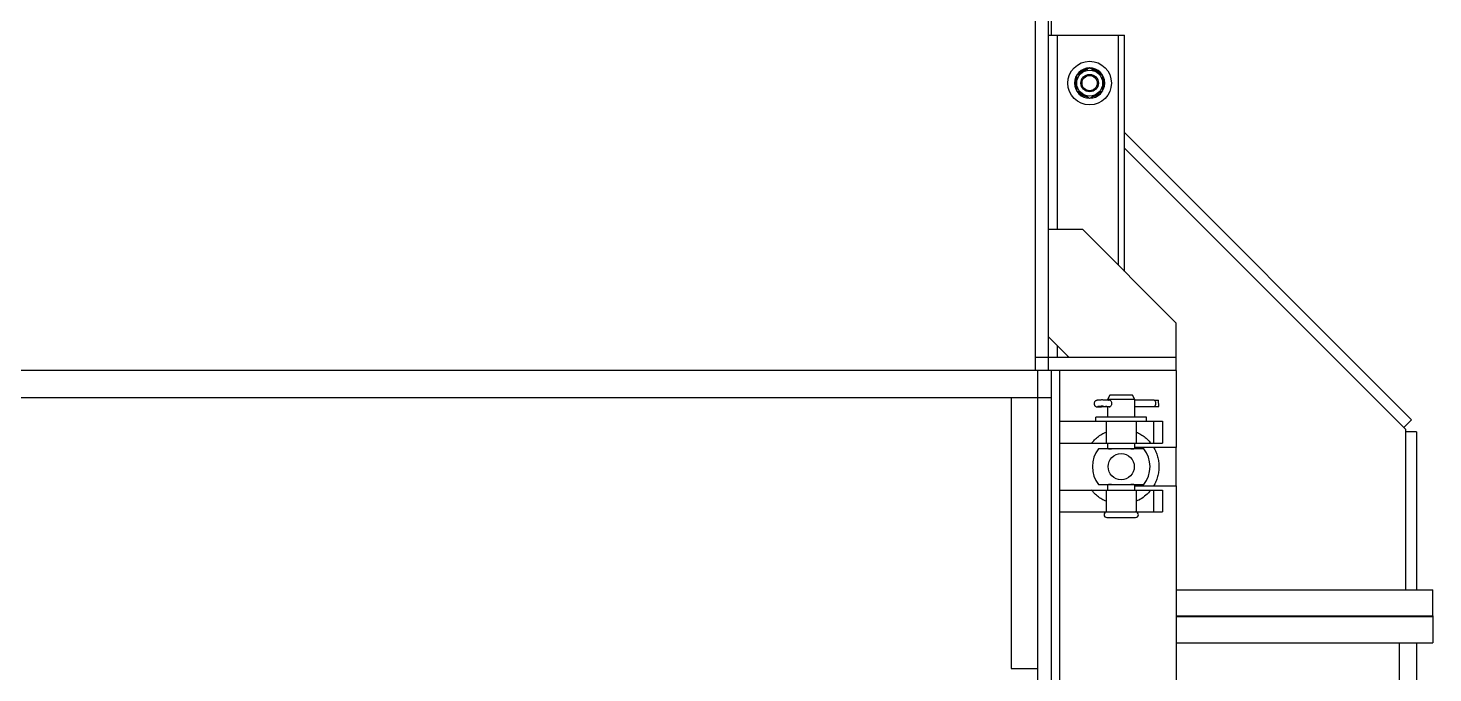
# Model space of a CAD drawing. Header units: millimetres. Extents: x 1293 to 41893, y 1011 to 26911.
# Drawn here: x 23701 to 24383, y 16371 to 16684 of the extents above; entities that cross this region are included whole.
import ezdxf

# ---------------------------------------------------------------- set-up
doc = ezdxf.new("R2010")
doc.units = ezdxf.units.MM
doc.header["$LTSCALE"] = 50
doc.layers.add('MAQUINAS', color=11, linetype='Continuous')

msp = doc.modelspace()

# ---------------------------------------------------------------- linework, layer by layer
at = {"color": 7, "linetype": 'Continuous', "lineweight": 25}
for p, q in [((24190.2425232, 16518.0450346), (24190.2425232, 16939.1283679)), ((24196.5925232, 16518.0450346), (24196.5925232, 16931.2950346)), ((24197.9804278, 16692.0248174), (24197.9804278, 16680.8483679)), ((24196.5925232, 16680.8483679), (24233.5258566, 16680.8483679)), ((24200.8258566, 16680.8483679), (24200.8258566, 16586.3950346)), ((24230.4591899, 16680.8483679), (24230.4591899, 16569.1950346)), ((24233.5258566, 16566.1283679), (24233.5258566, 16680.8483679)), ((24210.2898446, 16657.5150346), (24209.2265232, 16657.5150346)), ((24209.2267516, 16657.4570346), (24209.7559018, 16657.4612012)), ((24210.2900399, 16657.4654072), (24209.7559018, 16657.4612012)), ((24233.5258566, 16633.5210457), (24372.8648869, 16494.1820154)), ((24233.5258566, 16625.9785733), (24369.9918566, 16489.5125733)), ((24213.2591899, 16586.3950346), (24196.5925232, 16586.3950346)), ((24258.5925232, 16541.0617012), (24213.2591899, 16586.3950346)), ((24258.5925232, 16518.0450346), (24258.5925232, 16541.0617012)), ((24196.5925232, 16534.3950346), (24206.5925232, 16524.3950346)), ((24200.8258566, 16530.1617012), (24200.8258566, 16524.3950346)), ((24206.0113402, 16524.3950346), (24206.0371442, 16524.9504136)), ((24258.5925232, 16524.3950346), (24190.2425232, 16524.3950346)), ((24369.0936507, 16490.4107792), (24372.8648869, 16494.1820154)), ((24369.9918566, 16489.5125733), (24369.9918566, 16411.6603682)), ((24375.3251899, 16488.2423184), (24369.9918566, 16488.2423184)), ((24375.3251899, 16488.2423184), (24375.3251899, 16411.6603682)), ((24258.5925232, 16411.6603682), (24383.2425232, 16411.6603682)), ((24383.2425232, 16398.9603682), (24383.2425232, 16411.6603682)), ((24258.5925232, 16398.9603682), (24383.2425232, 16398.9603682)), ((24258.5925232, 16398.9583679), (24383.2425232, 16398.9583679)), ((24258.5925232, 16398.5983679), (24383.2425232, 16398.5983679)), ((24383.2425232, 16398.9583679), (24383.2425232, 16385.8983679)), ((24258.5925232, 16385.8983679), (24383.2425232, 16385.8983679)), ((24366.9251899, 16385.8983679), (24366.9251899, 15921.0287832)), ((24375.3251899, 16385.8983679), (24375.3251899, 15534.5737325))]:
    msp.add_line(p, q, dxfattribs=at)
at = {"color": 7, "linetype": 'Continuous', "lineweight": 25, "flags": 128}
for points in [[(24210.2242478, 16660.0024746), (24209.8789318, 16658.8073119), (24209.7556899, 16657.5150346)], [(24209.7559018, 16657.4612012), (24209.8893154, 16656.1699344), (24210.2411623, 16654.9847176)]]:
    msp.add_lwpolyline(points, dxfattribs=at)
at = {"color": 7, "linetype": 'Continuous', "lineweight": 25}
for radius in [10.5833333, 6.3026787, 4.2333333, 3.7041667]:
    msp.add_circle((24216.5925232, 16657.5150346), radius, dxfattribs=at)
for radius, start, end in [(7.366, 180.4511525322, 180), (6.8368333, 99.7625695106, 140.798248514), (6.8368333, 40.7913537985, 79.9220115476), (6.8368333, 340.8297520954, 19.2999914694), (6.8368333, 219.5426454965, 259.7086451478), (6.8368333, 280.3387467874, 319.1118955876)]:
    msp.add_arc((24216.5925232, 16657.5150346), radius, start, end, dxfattribs=at)
for points, knots in [([(24216.5925232, 16664.8471679), (24216.0413819, 16664.5290037), (24214.9271471, 16663.8857754), (24213.2762736, 16662.9327549), (24211.6981641, 16662.0217399), (24210.7306915, 16661.4632349), (24210.2425232, 16661.1814239)], [0, 0, 0, 0, 0.2646061211, 0.5349506065, 0.7653448938, 1, 1, 1, 1]), ([(24222.9425232, 16661.1814239), (24222.3913636, 16661.4995987), (24221.277093, 16662.1428477), (24219.6262009, 16663.0958788), (24218.0481081, 16664.0068842), (24217.0806729, 16664.5653676), (24216.5925232, 16664.8471679)], [0, 0, 0, 0, 0.2646176718, 0.5349733347, 0.7653562273, 1, 1, 1, 1]), ([(24210.2425232, 16661.1814239), (24210.2425232, 16660.8750748), (24210.2425232, 16659.9711012), (24210.2425232, 16658.4146023), (24210.2425232, 16656.2376126), (24210.2425232, 16654.7338067), (24210.2425232, 16653.8486453)], [0, 0, 0, 0, 0.1280647744, 0.377893031, 0.6338190398, 1, 1, 1, 1]), ([(24222.9425232, 16653.8486453), (24222.9425232, 16654.7338089), (24222.9425232, 16656.2221184), (24222.9425232, 16658.3983834), (24222.9425232, 16659.955772), (24222.9425232, 16660.8750797), (24222.9425232, 16661.1814239)], [0, 0, 0, 0, 0.3661794341, 0.6156922034, 0.8719357593, 1, 1, 1, 1]), ([(24210.2425232, 16653.8486453), (24210.7936828, 16653.5304705), (24211.9079535, 16652.8872215), (24213.5588456, 16651.9341903), (24215.1369383, 16651.023185), (24216.1043735, 16650.4647016), (24216.5925232, 16650.1829012)], [0, 0, 0, 0, 0.2646176718, 0.5349733347, 0.7653562273, 1, 1, 1, 1]), ([(24216.5925232, 16650.1829012), (24217.1436645, 16650.5010655), (24218.2578994, 16651.1442938), (24219.9087729, 16652.0973142), (24221.4868823, 16653.0083292), (24222.4543549, 16653.5668342), (24222.9425232, 16653.8486453)], [0, 0, 0, 0, 0.2646061211, 0.5349506065, 0.7653448938, 1, 1, 1, 1])]:
    msp.add_open_spline(points, degree=3, knots=knots, dxfattribs=at)
at = {"layer": 'MAQUINAS', "linetype": 'Continuous', "lineweight": 25}
for p, q in [((24258.5758566, 16518.0450346), (23143.9091899, 16518.0450346)), ((24191.2425232, 16518.0450346), (24191.2425232, 15451.3783679)), ((24197.9091899, 16518.0450346), (24197.9091899, 15934.7117012)), ((24201.9091899, 16518.0450346), (24201.9091899, 16493.3783679)), ((24258.5758566, 16518.0450346), (24258.5758566, 16480.7117012)), ((24197.9091899, 16504.7117012), (23204.5758566, 16504.7117012)), ((24178.5425232, 16504.7117012), (24178.5425232, 16373.3783679)), ((24226.3972238, 16506.0450346), (24225.2425232, 16504.0450346)), ((24238.5758566, 16504.0450346), (24237.421156, 16506.0450346)), ((24226.5986405, 16503.5783679), (24224.9097893, 16503.5783679)), ((24224.9097893, 16500.5117012), (24224.9893855, 16500.5196657)), ((24224.9097893, 16500.5117012), (24226.5986405, 16500.5117012)), ((24224.9893855, 16500.5196657), (24226.6061756, 16500.5196657)), ((24225.2425232, 16504.0450346), (24225.2425232, 16503.5783679)), ((24225.2425232, 16500.5117012), (24225.2425232, 16495.3783679)), ((24238.5758566, 16495.3783679), (24238.5758566, 16504.0450346)), ((24247.8482299, 16503.5783679), (24238.5758566, 16503.5783679)), ((24238.5758566, 16500.5196657), (24250.2216702, 16500.5196657)), ((24238.5758566, 16500.5117012), (24250.142074, 16500.5117012)), ((24247.9278261, 16503.5704035), (24250.0624778, 16503.5704035)), ((24250.2216702, 16500.5196657), (24250.0624778, 16503.5704035)), ((24250.142074, 16500.5117012), (24250.2216702, 16500.5196657)), ((24201.9091899, 16493.3783679), (24247.5422956, 16493.3783679)), ((24201.9091899, 16493.2616946), (24201.9091899, 16482.8283746)), ((24219.5758566, 16493.3783679), (24219.5758566, 16495.3783679)), ((24244.2425232, 16495.3783679), (24219.5758566, 16495.3783679)), ((24224.5758566, 16493.3783679), (24224.5758566, 16482.7117012)), ((24239.2425232, 16493.3783679), (24239.2425232, 16482.7117012)), ((24244.2425232, 16493.3783679), (24244.2425232, 16495.3783679)), ((24247.5420123, 16493.3783679), (24247.5420123, 16482.7117012)), ((24251.9091899, 16493.3783679), (24251.9091899, 16482.7117012)), ((24201.9091899, 16482.7117012), (24247.5422956, 16482.7117012)), ((24201.9091899, 16482.7117012), (24201.9091899, 16460.0450346)), ((24225.2425232, 16482.7117012), (24225.2425232, 16480.0450346)), ((24225.7465522, 16480.0448265), (24227.2615729, 16480.0450346)), ((24238.5758566, 16480.0450346), (24238.5758566, 16482.7117012)), ((24258.5758566, 16480.7117012), (24238.5758566, 16480.7117012)), ((24258.5758566, 16462.2783679), (24258.5758566, 16480.4783679)), ((24201.9091899, 16460.0450346), (24247.5422956, 16460.0450346)), ((24201.9091899, 16459.9283612), (24201.9091899, 16449.4950412)), ((24224.5758566, 16460.0450346), (24224.5758566, 16449.3783679)), ((24225.2425232, 16462.7117012), (24225.2425232, 16460.0450346)), ((24238.0718281, 16462.7119094), (24236.5568069, 16462.7117012)), ((24238.5758566, 16460.0450346), (24238.5758566, 16462.7117012)), ((24238.5758566, 16462.0450346), (24258.5758566, 16462.0450346)), ((24239.2425232, 16460.0450346), (24239.2425232, 16449.3783679)), ((24247.5420123, 16460.0450346), (24247.5420123, 16449.3783679)), ((24251.9091899, 16460.0450346), (24251.9091899, 16449.3783679)), ((24258.5758566, 16462.0450346), (24258.5758566, 16120.7117012)), ((24201.9091899, 16449.3783679), (24201.9091899, 16314.2690023)), ((24201.9091899, 16449.3783679), (24247.5422956, 16449.3783679)), ((24178.5425232, 16373.3783679), (24191.2425232, 16373.3783679))]:
    msp.add_line(p, q, dxfattribs=at)
at = {"layer": 'MAQUINAS', "linetype": 'Continuous', "lineweight": 25, "flags": 128}
for points in [[(24223.3827194, 16500.6278116), (24223.1312313, 16500.6628538), (24222.688029, 16500.6757318), (24222.1217164, 16500.6644522), (24221.5199535, 16500.6307609), (24220.9758878, 16500.5798731), (24220.5737357, 16500.5196657), (24220.3757468, 16500.4594583), (24220.412568, 16500.4085705), (24220.6784996, 16500.3748793), (24221.132378, 16500.3635996), (24221.7039467, 16500.3764776), (24222.3047321, 16500.4115198)], [(24247.8482299, 16503.5783679), (24248.0723798, 16503.5140208), (24248.3420011, 16503.2339984), (24248.5364502, 16502.7729669), (24248.626124, 16502.2011144), (24248.5973705, 16501.6055001), (24248.4545671, 16501.076801), (24248.2194544, 16500.6955067), (24247.9278261, 16500.5196657)]]:
    msp.add_lwpolyline(points, dxfattribs=at)
at = {"layer": 'MAQUINAS', "linetype": 'Continuous', "lineweight": 25}
msp.add_circle((24231.9091899, 16471.3783679), 6.354904, dxfattribs=at)
for centre, radius, start, end in [((24225.1211156, 16463.8730606), 36.6468419, 90.2059548047, 94.407641873), ((24224.6816896, 16507.9371575), 7.4238711, 259.9229664398, 272.3754086366), ((24231.9091899, 16471.3783679), 14, 141.6718696861, 218.3300369054), ((24231.9091899, 16471.3783679), 14, 321.6722794988, 38.3302286406), ((24224.9091899, 16448.0450346), 1.3333333, 90, 270), ((24238.9091899, 16448.0450346), 1.3333333, 270, 90)]:
    msp.add_arc(centre, radius, start, end, dxfattribs=at)
for points, knots in [([(24237.3233913, 16506.0450346), (24237.3285673, 16506.0450346), (24237.3418554, 16506.0450346), (24236.4137793, 16506.0450346), (24234.7992862, 16506.0450346), (24232.7098766, 16506.0450346), (24230.5115772, 16506.0450346), (24228.5089475, 16506.0450346), (24227.0793832, 16506.0450346), (24226.3717455, 16506.0450346), (24226.4691131, 16506.0450346), (24226.4949885, 16506.0450346)], [0, 0, 0, 0, 0.0797584539, 0.2047584539, 0.3297584539, 0.4547584539, 0.5797584539, 0.7047584539, 0.8297584539, 0.9547584539, 1, 1, 1, 1]), ([(24221.6461291, 16503.7036695), (24221.5728579, 16503.7001626), (24221.2914294, 16503.6866926), (24220.8169086, 16503.6428907), (24220.3308422, 16503.5788833), (24219.9931096, 16503.5107599), (24219.6434654, 16503.3874094), (24219.2999759, 16503.1768352), (24218.9906608, 16502.8410096), (24218.7759875, 16502.3850081), (24218.7196961, 16501.8456394), (24218.8524985, 16501.3350611), (24219.1103391, 16500.9430727), (24219.4029983, 16500.6849744), (24219.6965315, 16500.526124), (24219.9653266, 16500.4397112), (24220.2266402, 16500.3916302), (24220.539071, 16500.3634872), (24220.9910599, 16500.3519078), (24221.4837042, 16500.3602035), (24221.7869412, 16500.3743823), (24221.8923903, 16500.3793129)], [0, 0, 0, 0, 0.0253083401, 0.0972071478, 0.1717113681, 0.236635505, 0.2786871836, 0.3266102116, 0.3793463931, 0.4366506768, 0.4991060097, 0.5640319807, 0.6158979121, 0.6603451183, 0.6995450789, 0.7344432662, 0.769130496, 0.8223431618, 0.8949294742, 0.9634622805, 1, 1, 1, 1]), ([(24223.779515, 16503.605386), (24223.7412252, 16503.6189727), (24223.6179245, 16503.6627247), (24223.4006182, 16503.6957788), (24223.0866711, 16503.7278239), (24222.6352025, 16503.7374739), (24222.1149548, 16503.7305061), (24221.7811329, 16503.7113974), (24221.6461291, 16503.7036695)], [0, 0, 0, 0, 0.0536561037, 0.172783204, 0.3555328581, 0.6048173139, 0.8401807832, 1, 1, 1, 1]), ([(24221.8923903, 16500.3793129), (24222.0001095, 16500.3848722), (24222.1537526, 16500.3928017), (24222.2950301, 16500.4056409), (24222.337258, 16500.4094786)], [0, 0, 0, 0, 0.7010999488, 1, 1, 1, 1]), ([(24224.9097893, 16503.5783679), (24224.793469, 16503.5788653), (24224.4616694, 16503.5802841), (24224.0457801, 16503.5972657), (24223.7877894, 16503.6165304), (24223.6851144, 16503.636592), (24223.7060141, 16503.6312968), (24223.7073035, 16503.6309701)], [0, 0, 0, 0, 0.1868427367, 0.5329622953, 0.8024917383, 0.9878149627, 1, 1, 1, 1]), ([(24238.5503137, 16504.0450346), (24238.5578287, 16504.0450346), (24238.59275, 16504.0450346), (24238.3975173, 16504.0450346), (24237.9640654, 16504.0450346), (24237.2782524, 16504.0450346), (24236.3913814, 16504.0450346), (24235.3308496, 16504.0450346), (24234.1392041, 16504.0450346), (24232.8617581, 16504.0450346), (24231.547736, 16504.0450346), (24230.2475847, 16504.0450346), (24229.0113358, 16504.0450346), (24227.886278, 16504.0450346), (24226.9164579, 16504.0450346), (24226.1361195, 16504.0450346), (24225.5865426, 16504.0450346), (24225.2777669, 16504.0450346), (24225.270938, 16504.0450346), (24225.2680661, 16504.0450346)], [0, 0, 0, 0, 0.0171380243, 0.0796380243, 0.1421380243, 0.2046380243, 0.2671380243, 0.3296380243, 0.3921380243, 0.4546380243, 0.5171380243, 0.5796380243, 0.6421380243, 0.7046380243, 0.7671380243, 0.8296380243, 0.8921380243, 0.9546380243, 1, 1, 1, 1]), ([(24225.8297561, 16503.5783679), (24225.84112, 16503.5999318), (24225.8877472, 16503.6884108), (24226.0093, 16503.7430501), (24226.1714877, 16503.7845293), (24226.3524079, 16503.7482917), (24226.6021333, 16503.6188659), (24226.9106079, 16503.2973253), (24227.1370752, 16502.8180757), (24227.2359773, 16502.3835686), (24227.2459135, 16502.1567925), (24227.2508101, 16502.0450346)], [0, 0, 0, 0, 0.0316977112, 0.1300590785, 0.2256328587, 0.3212066389, 0.4195680062, 0.6128227884, 0.8060818819, 0.904434815, 1, 1, 1, 1]), ([(24227.2508101, 16502.0450346), (24227.2459135, 16501.9332766), (24227.2359773, 16501.7065006), (24227.1370752, 16501.2719934), (24226.9106079, 16500.7927438), (24226.6021333, 16500.4712033), (24226.3524079, 16500.3417775), (24226.1714877, 16500.3055398), (24226.0093, 16500.347019), (24225.8877472, 16500.4016583), (24225.84112, 16500.4901373), (24225.8297561, 16500.5117012)], [0, 0, 0, 0, 0.095565185, 0.1939181181, 0.3871772116, 0.5804319938, 0.6787933611, 0.7743671413, 0.8699409215, 0.9683022888, 1, 1, 1, 1]), ([(24247.5420674, 16493.3783679), (24248.096585, 16493.3783679), (24249.2056201, 16493.3783679), (24250.6023086, 16493.3783679), (24251.6878899, 16493.3783679), (24251.8354232, 16493.3783679), (24251.9091899, 16493.3783679)], [0, 0, 0, 0, 0.208559091, 0.4171181819, 0.708559091, 1, 1, 1, 1]), ([(24217.5271665, 16482.7117012), (24217.9917771, 16483.2760053), (24219.0009123, 16484.5016749), (24220.8767372, 16486.0773907), (24222.7665106, 16487.3509541), (24224.0639322, 16487.9143412), (24224.5758566, 16488.1366371)], [0, 0, 0, 0, 0.2434380572, 0.5287479288, 0.8140578004, 1, 1, 1, 1]), ([(24239.2425232, 16488.1324882), (24239.604168, 16487.9847654), (24240.7580063, 16487.5134513), (24242.5451155, 16486.3775674), (24244.516074, 16484.7422081), (24245.7738745, 16483.4913696), (24246.2829545, 16482.7488629), (24246.3084334, 16482.7117012)], [0, 0, 0, 0, 0.1300898042, 0.4150553304, 0.7000208566, 0.9849863828, 1, 1, 1, 1]), ([(24242.8716533, 16480.0450346), (24242.8811065, 16480.0450346), (24242.9228899, 16480.0450348), (24242.6800125, 16480.0450308), (24242.1424928, 16480.0450483), (24241.3938968, 16480.0449916), (24240.5792429, 16480.0451329), (24239.7613004, 16480.0450766), (24238.6879414, 16480.0451284), (24237.2954773, 16480.0443877), (24235.5954273, 16480.0452072), (24233.7681609, 16480.0449857), (24231.9091619, 16480.0450602), (24230.050331, 16480.0449812), (24228.4250302, 16480.0451983), (24227.0719655, 16480.0446332), (24225.9901118, 16480.0446994), (24224.8102426, 16480.0451662), (24223.6256014, 16480.0451349), (24222.5172885, 16480.0450074), (24221.6759983, 16480.045042), (24221.138337, 16480.0450325), (24220.8954926, 16480.0450347), (24220.9372731, 16480.0450346), (24220.9467251, 16480.0450346)], [0, 0, 0, 0, 0.0157307879, 0.069530594, 0.1233304001, 0.1771302062, 0.2110848172, 0.2468930286, 0.2848003899, 0.3366816525, 0.3924009526, 0.4462007587, 0.5000005648, 0.5538003709, 0.607600177, 0.6452274577, 0.6810626813, 0.7152722985, 0.7712903511, 0.8228709347, 0.8766707408, 0.9304705469, 0.984270353, 1, 1, 1, 1]), ([(24236.5568069, 16480.0450346), (24236.9492173, 16480.0449401), (24237.4707194, 16480.0448144), (24237.9395074, 16480.0448426), (24238.0555504, 16480.0448496)], [0, 0, 0, 0, 0.7524618003, 1, 1, 1, 1]), ([(24247.5420674, 16482.7117012), (24248.0965849, 16482.7117012), (24249.2056201, 16482.7117012), (24250.6023086, 16482.7117012), (24251.6878899, 16482.7117012), (24251.8354232, 16482.7117012), (24251.9091899, 16482.7117012)], [0, 0, 0, 0, 0.2085590911, 0.4171181823, 0.7085590911, 1, 1, 1, 1]), ([(24224.5758566, 16454.5941296), (24223.8821885, 16454.9192886), (24222.4127656, 16455.6080852), (24220.3932255, 16457.055264), (24218.7177376, 16458.5455148), (24217.8727552, 16459.6334047), (24217.5530354, 16460.0450346)], [0, 0, 0, 0, 0.2552719328, 0.5407521001, 0.8262322674, 1, 1, 1, 1]), ([(24220.9467034, 16462.7117012), (24220.9372643, 16462.7117012), (24220.8955044, 16462.711701), (24221.138376, 16462.711705), (24221.6758846, 16462.7116876), (24222.4244834, 16462.7117442), (24223.2391368, 16462.7116029), (24224.0570794, 16462.7116593), (24225.1304384, 16462.7116074), (24226.5229025, 16462.7123481), (24228.2229524, 16462.7115286), (24230.0502189, 16462.7117502), (24231.9092179, 16462.7116757), (24233.7680488, 16462.7117546), (24235.3933496, 16462.7115375), (24236.7464143, 16462.7121026), (24237.828268, 16462.7120364), (24239.0081371, 16462.7115696), (24240.1927786, 16462.7116009), (24241.3010906, 16462.7117284), (24242.1423839, 16462.7116938), (24242.6800339, 16462.7117033), (24242.9228723, 16462.7117011), (24242.8811159, 16462.7117012), (24242.8716783, 16462.7117012)], [0, 0, 0, 0, 0.0157124749, 0.0695143406, 0.1233162062, 0.1771180719, 0.2110739827, 0.2468835649, 0.2847923773, 0.3366756261, 0.3923970591, 0.4461989248, 0.5000007904, 0.5538026561, 0.6076045217, 0.6452332428, 0.6810698383, 0.7152807651, 0.7713009622, 0.8228835204, 0.876685386, 0.9304872517, 0.9842891173, 1, 1, 1, 1]), ([(24227.2615729, 16462.7117012), (24226.8691625, 16462.7117958), (24226.3476607, 16462.7119214), (24225.878873, 16462.7118932), (24225.7628304, 16462.7118862)], [0, 0, 0, 0, 0.7524623256, 1, 1, 1, 1]), ([(24246.2434356, 16460.0450346), (24246.0736853, 16459.8012335), (24245.2634873, 16458.6375996), (24243.3216048, 16456.9674013), (24241.1228112, 16455.387335), (24239.6599734, 16454.8185616), (24239.2425232, 16454.6562506)], [0, 0, 0, 0, 0.0994789927, 0.4748015261, 0.8501240595, 1, 1, 1, 1]), ([(24247.5420674, 16460.0450346), (24248.096585, 16460.0450346), (24249.2056201, 16460.0450346), (24250.6023086, 16460.0450346), (24251.6878899, 16460.0450346), (24251.8354232, 16460.0450346), (24251.9091899, 16460.0450346)], [0, 0, 0, 0, 0.208559091, 0.4171181819, 0.708559091, 1, 1, 1, 1]), ([(24224.9360099, 16446.7117012), (24224.9390254, 16446.7117012), (24224.9461957, 16446.7117012), (24225.2704103, 16446.7117012), (24225.8474659, 16446.7117012), (24226.6668213, 16446.7117012), (24227.6851324, 16446.7117012), (24228.8664431, 16446.7117012), (24230.1645044, 16446.7117012), (24231.5296633, 16446.7117012), (24232.9093866, 16446.7117012), (24234.2507049, 16446.7117012), (24235.5019326, 16446.7117012), (24236.615491, 16446.7117012), (24237.5467055, 16446.7117012), (24238.2668091, 16446.7117012), (24238.7219337, 16446.7117012), (24238.926928, 16446.7117012), (24238.8902606, 16446.7117012), (24238.8823699, 16446.7117012)], [0, 0, 0, 0, 0.0453619757, 0.1078619757, 0.1703619757, 0.2328619757, 0.2953619757, 0.3578619757, 0.4203619757, 0.4828619757, 0.5453619757, 0.6078619757, 0.6703619757, 0.7328619757, 0.7953619757, 0.8578619757, 0.9203619757, 0.9828619757, 1, 1, 1, 1]), ([(24247.5420674, 16449.3783679), (24248.0965849, 16449.3783679), (24249.2056201, 16449.3783679), (24250.6023086, 16449.3783679), (24251.6878899, 16449.3783679), (24251.8354232, 16449.3783679), (24251.9091899, 16449.3783679)], [0, 0, 0, 0, 0.2085590911, 0.4171181823, 0.7085590911, 1, 1, 1, 1])]:
    msp.add_open_spline(points, degree=3, knots=knots, dxfattribs=at)
msp.add_open_spline([(24247.6889237, 16480.7117012), (24248.0772429, 16479.9932972), (24248.8538811, 16478.556489), (24249.6418441, 16476.2289643), (24250.1343635, 16473.8269474), (24250.2966031, 16471.3783679), (24250.1343635, 16468.9297884), (24249.6418441, 16466.5277716), (24248.8538811, 16464.2002468), (24248.0772429, 16462.7634387), (24247.6889237, 16462.0450346)], degree=3, dxfattribs=at)

doc.saveas('drawing.dxf')
